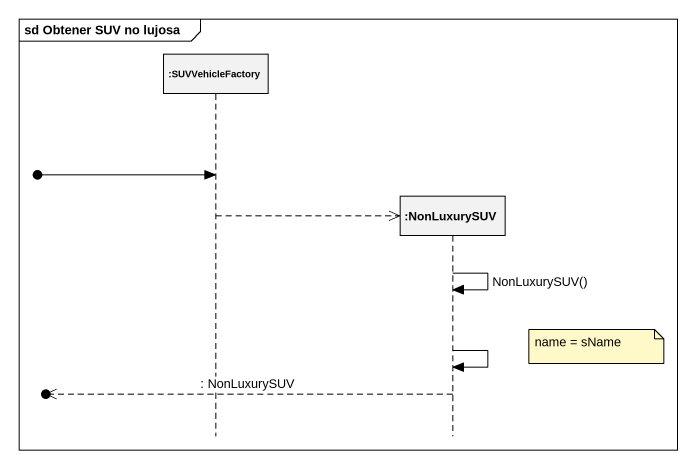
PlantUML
@startuml
mainframe sd Obtener SUV no lujosa
hide footbox
participant ":SUVVehicleFactory" as SUVVehicleFactory
participant ":NonLuxurySUV" as NonLuxurySUV

[o-> SUVVehicleFactory
SUVVehicleFactory -->> NonLuxurySUV **
NonLuxurySUV -> NonLuxurySUV : NonLuxurySUV()
note right of NonLuxurySUV : name = sName
NonLuxurySUV -> NonLuxurySUV
[o<<-- NonLuxurySUV : : NonLuxurySUV
@enduml
